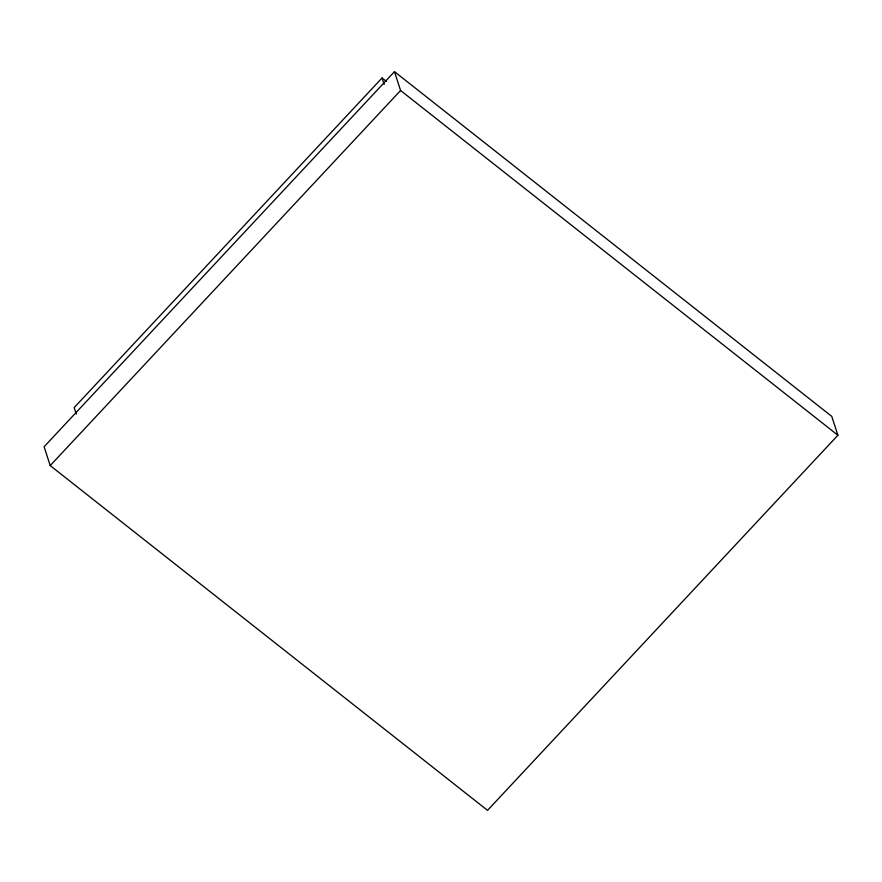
<?xml version="1.0" encoding="UTF-8"?>
<svg xmlns="http://www.w3.org/2000/svg" width="882" height="882" viewBox="0 0 882 882"><rect width="100%" height="100%" fill="white"/><g stroke="black" fill="none" stroke-linecap="round" stroke-linejoin="round"><path stroke-width="1.32" d="M386.382 81.387L382.049 77.969L74.165 407.616L76.293 414.165M394.463 71.64L44.1 446.755L50.219 465.597L487.537 810.36L837.9 435.245L831.781 416.403L394.463 71.64L400.582 90.493L837.9 435.245M50.219 465.597L400.582 90.493M382.049 77.969L384.177 84.518"/></g></svg>
